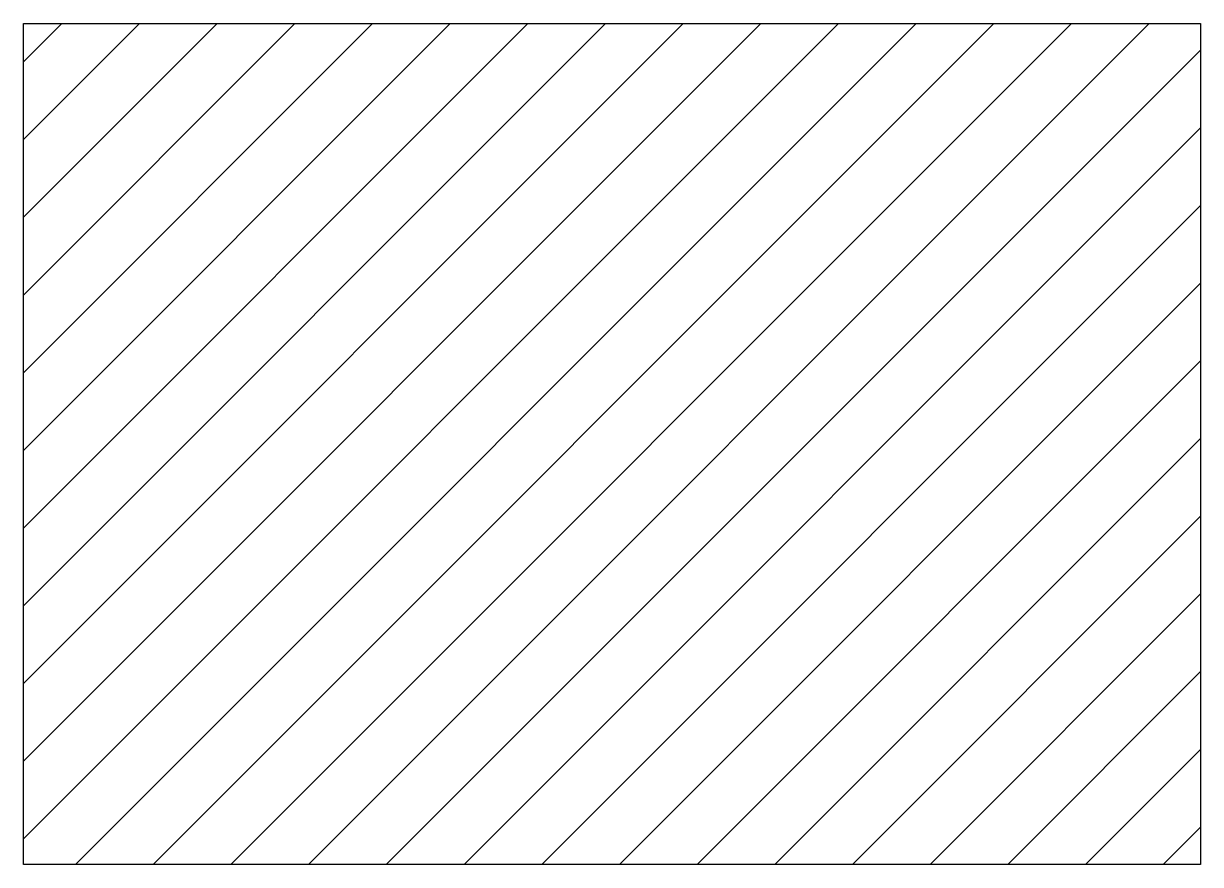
# Model space of a CAD drawing. Units: millimetres at full size, sheet at 1:100. Extents: x -12490 to 8939, y -12674 to 2633.
import ezdxf

# ---------------------------------------------------------------- set-up
doc = ezdxf.new("R2010")
doc.units = ezdxf.units.MM
doc.header["$LTSCALE"] = 100
doc.layers.add('0-0', color=7, linetype='Continuous')

msp = doc.modelspace()

# ---------------------------------------------------------------- linework, layer by layer
at = {"layer": '0-0'}
for p, q in [((-12489.8, -12207.9), (2350.7, 2632.7)), ((-12489.8, -10793.7), (936.5, 2632.7)), ((-12489.8, -9379.4), (-477.7, 2632.7)), ((-12489.8, -7965.2), (-1891.9, 2632.7)), ((-12489.8, -6551), (-3306.1, 2632.7)), ((-12489.8, -5136.8), (-4720.3, 2632.7)), ((-12489.8, -3722.6), (-6134.5, 2632.7)), ((-12489.8, -2308.4), (-7548.8, 2632.7)), ((-12489.8, -894.2), (-8963, 2632.7)), ((-12489.8, 520), (-10377.2, 2632.7)), ((-12489.8, 1934.3), (-11791.4, 2632.7)), ((-11541.2, -12673.5), (3764.9, 2632.7)), ((-10127, -12673.5), (5179.2, 2632.7)), ((-8712.7, -12673.5), (6593.4, 2632.7)), ((-7298.5, -12673.5), (8007.6, 2632.7)), ((-5884.3, -12673.5), (8938.8, 2149.6)), ((-4470.1, -12673.5), (8938.8, 735.4)), ((-3055.9, -12673.5), (8938.8, -678.8)), ((-1641.7, -12673.5), (8938.8, -2093)), ((-227.5, -12673.5), (8938.8, -3507.2)), ((1186.7, -12673.5), (8938.8, -4921.4)), ((2601, -12673.5), (8938.8, -6335.7)), ((4015.2, -12673.5), (8938.8, -7749.9)), ((5429.4, -12673.5), (8938.8, -9164.1)), ((6843.6, -12673.5), (8938.8, -10578.3)), ((8257.8, -12673.5), (8938.8, -11992.5))]:
    msp.add_line(p, q, dxfattribs=at)
msp.add_lwpolyline([(-12489.8, 2632.7), (8938.8, 2632.7), (8938.8, -12673.5), (-12489.8, -12673.5)], close=True, dxfattribs=at)

doc.saveas('drawing.dxf')
